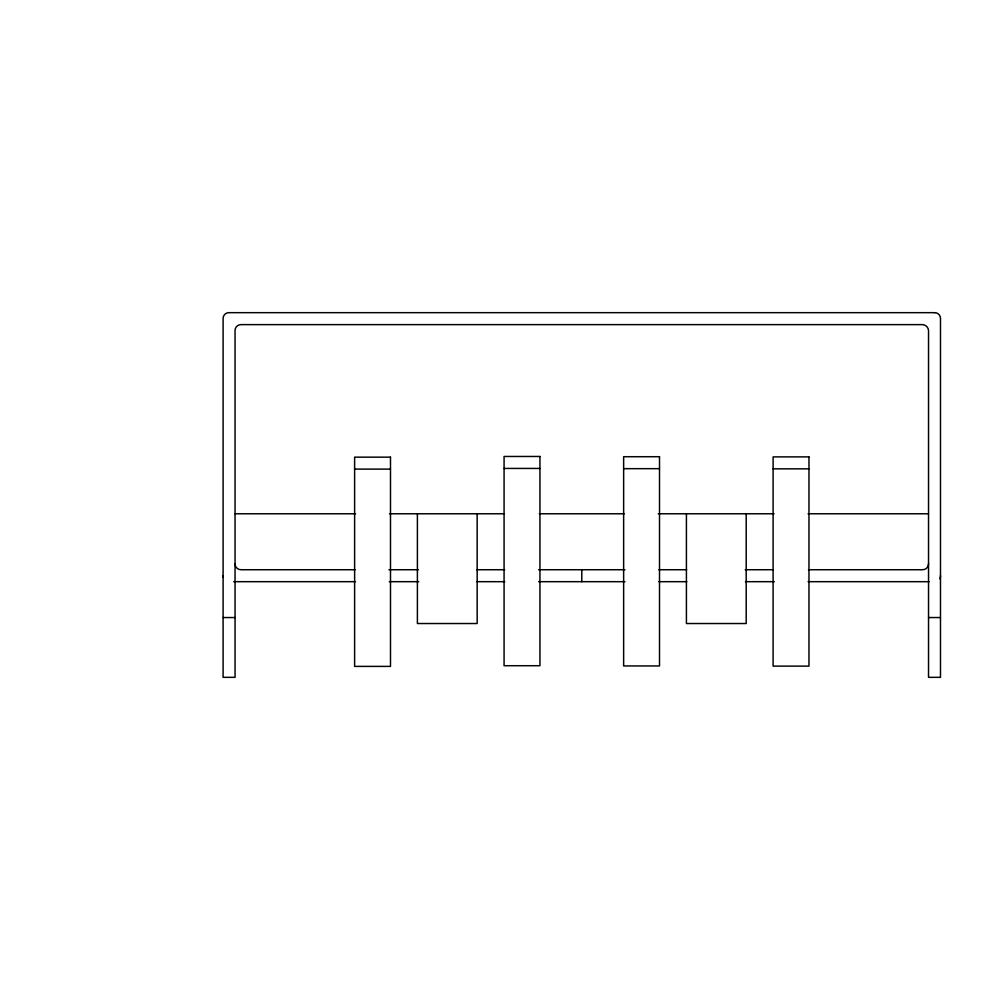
<?xml version="1.0" encoding="UTF-8"?>
<svg xmlns="http://www.w3.org/2000/svg" width="990" height="990" viewBox="0 0 990 990"><rect width="100%" height="100%" fill="white"/><g stroke="black" fill="none" stroke-linecap="round" stroke-linejoin="round"><path stroke-width="1.49" d="M504.071 468.431L539.946 468.431M623.638 468.666L659.513 468.666M773.103 468.839L808.966 468.839M354.618 469.111L390.493 469.111M235.051 513.773L355.521 513.773M389.503 513.773L503.799 513.773M539.315 513.773L624.269 513.773M658.251 513.773L774.081 513.773M808.063 513.773L928.533 513.773M355.138 569.733L241.028 569.733A5.878 5.878 0 0 1 235.051 563.755M388.946 569.733L418.349 569.733M476.772 569.733L504.702 569.733M538.622 569.733L624.962 569.733M658.882 569.733L686.639 569.733M745.235 569.733L772.992 569.733M808.446 569.733L922.556 569.733A5.928 5.928 0 0 0 928.533 563.755M233.702 581.687L355.509 581.687M389.256 581.687L418.721 581.687M477.056 581.687L504.776 581.687M538.671 581.687L624.925 581.687M658.808 581.687L686.8 581.687M745.47 581.687L774.329 581.687M808.075 581.687L929.226 581.687M223.097 617.55L235.051 617.55M928.533 617.55L940.488 617.55M940.488 575.71L940.401 577.306A5.519 5.519 0 0 1 939.844 578.804M746.2 513.761L746.2 623.527L686.416 623.527L686.416 513.761M581.798 569.733L581.798 581.687M477.168 513.711L477.168 623.527L417.396 623.527L417.396 513.711M223.245 577.281A5.742 5.742 0 0 1 223.097 575.71M934.51 312.667L229.074 312.667A5.742 5.742 0 0 0 223.097 318.644L223.097 677.333L235.051 677.333L235.051 330.598A5.878 5.878 0 0 1 241.028 324.621L922.556 324.621A6.348 6.348 0 0 1 928.533 330.598L928.533 677.333L940.488 677.333L940.488 318.644A5.742 5.742 0 0 0 934.51 312.667M539.946 456.464L504.071 456.464L504.071 665.713L539.946 665.713L539.946 456.464M659.513 456.712L623.638 456.712L623.638 665.948L659.513 665.948L659.513 456.712M808.966 456.885L773.103 456.885L773.103 666.121L808.966 666.121L808.966 456.885M390.493 457.157L354.618 457.157L354.618 666.394L390.493 666.394L390.493 457.157"/></g></svg>
